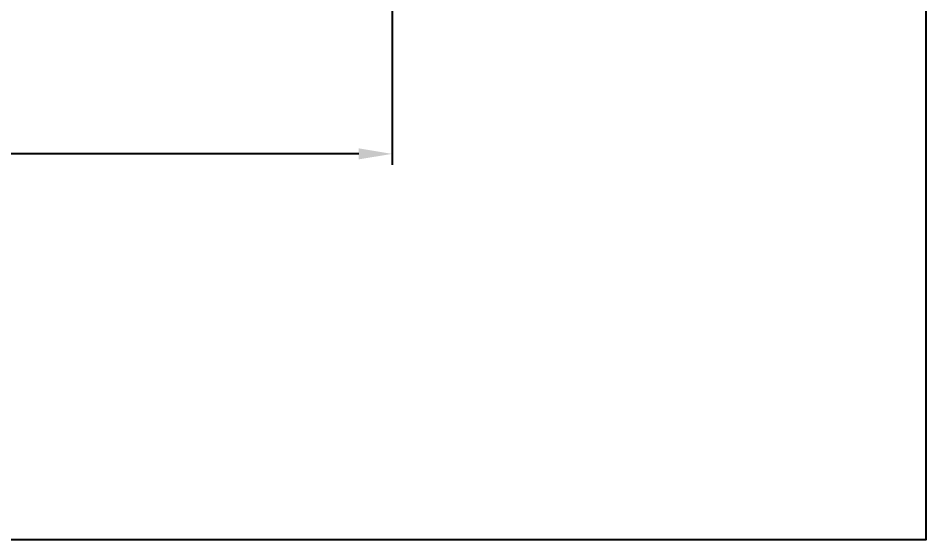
# Model space of a CAD drawing. Extents: x 86520 to 160660, y -2551 to 2752.
# Drawn here: x 90727.5 to 91137.5, y 1288.2 to 1524 of the extents above; entities that cross this region are included whole.
import ezdxf

# ---------------------------------------------------------------- set-up
doc = ezdxf.new("R2010")
doc.units = 0
doc.header["$LTSCALE"] = 10
doc.header["$MEASUREMENT"] = 0
doc.layers.get('DEFPOINTS').update_dxf_attribs({"linetype": 'CONTINUOUS'})
doc.layers.add('1', color=7, linetype='CONTINUOUS')
doc.layers.add('5', color=2, linetype='CONTINUOUS')
doc.dimstyles.new('경보기_스탈', dxfattribs={"dimtxt": 3.15, "dimasz": 2.5, "dimexe": 1, "dimexo": 1, "dimgap": 1, "dimtad": 1, "dimtoh": 1, "dimdec": 3, "dimzin": 1, "dimtxsty": 'STANDARD', "dimcen": 0, "dimclrd": 2, "dimclre": 2, "dimclrt": 4, "dimazin": 3, "dimtp": 0.1, "dimtm": 0.1, "dimtfac": 1, "dimtdec": 3, "dimtmove": 0, "dimatfit": 3})

# ---------------------------------------------------------------- blocks, each defined once
blk = doc.blocks.new('*D456')
at = {"layer": '1', "color": 1, "linetype": 'CONTINUOUS'}
for p, q in [((90896.35, 1600.83), (90896.35, 1457.62)), ((90358.16, 1582.35), (90358.16, 1457.62)), ((90881.35, 1462.62), (90373.16, 1462.62))]:
    blk.add_line(p, q, dxfattribs=at)
for points in [[(90373.16, 1465.12), (90373.16, 1460.12), (90358.16, 1462.62)], [(90881.35, 1465.12), (90881.35, 1460.12), (90896.35, 1462.62)]]:
    blk.add_solid(points, dxfattribs=at)
at = {"layer": 'DEFPOINTS', "color": 0, "linetype": 'CONTINUOUS'}
for p in [(90896.35, 1601.83), (90358.16, 1583.35), (90358.16, 1462.62)]:
    blk.add_point(p, dxfattribs=at)
at = {"layer": '1', "color": 2, "linetype": 'CONTINUOUS', "insert": (90630.88, 1475.12), "char_height": 15, "attachment_point": 5}
blk.add_mtext('539', dxfattribs=at)

msp = doc.modelspace()

# ---------------------------------------------------------------- linework, layer by layer
at = {"layer": '5', "color": 6, "linetype": 'CONTINUOUS'}
msp.add_lwpolyline([(88917.0587, 2751.9079), (91137.515, 2751.9079), (91137.515, 1288.1521), (88917.0587, 1288.1521)], close=True, dxfattribs=at)

# ---------------------------------------------------------------- dimensions: what is measured, and where the dimension line sits
at = {"layer": '1', "color": 7, "linetype": 'CONTINUOUS'}
dim = msp.add_linear_dim(base=(90358.1583, 1462.6183), p1=(90896.3549, 1601.8301), p2=(90358.1583, 1583.3506), text='539', dimstyle='경보기_스탈', override={"dimtxt": 15, "dimasz": 15, "dimexe": 5, "dimgap": 5, "dimtoh": 0, "dimzin": 9, "dimclrd": 1, "dimclre": 1, "dimclrt": 2, "dimfxl": 0.3}, dxfattribs=at)
dim.commit()
dim.dimension.update_dxf_attribs({"geometry": '*D456', "text_midpoint": (90630.8779, 1462.6183), "dimtype": 160})

doc.saveas('drawing.dxf')
